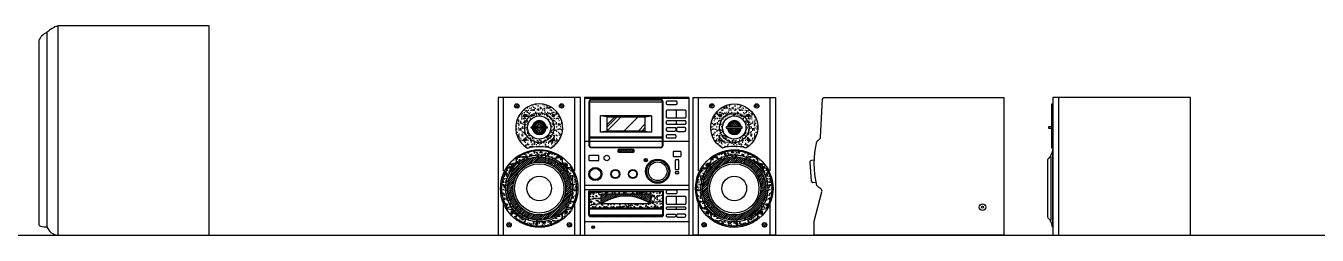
# Model space of a CAD drawing. Header units: inches. Extents: x 11.6 to 54.1, y 10.7 to 35.5.
# Drawn here: x 39.919 to 42.267, y 21.418 to 21.798 of the extents above; entities that cross this region are included whole.
import ezdxf

# ---------------------------------------------------------------- set-up
doc = ezdxf.new("R2010")
doc.units = ezdxf.units.IN
doc.header["$MEASUREMENT"] = 0
for name, color, linetype in [('02', 2, 'Continuous'), ('1', 1, 'Continuous'), ('8', 8, 'Continuous')]:
    doc.layers.add(name, color=color, linetype=linetype)
pattern_1 = [(37.5, (-9.6133905, 24.645353), (-0.0003149668, 0.0096341188), [0, -0.0076, 0, -0.0085, 0, -0.008125]), (7.5, (-9.61339, 24.645353), (0.0088488835, 0.0141107303), [0, -0.0041, 0, -0.00685, 0, -0.002625]), (327.5, (-9.6195405, 24.645353), (0.0155707093, 2.82953e-05), [0, -0.0025, 0, -0.009, 0, -0.01175]), (317.5, (-9.61954, 24.645353), (0.015030633, 0.004388378), [0, -0.00125, 0, -0.0059, 0, -0.00675])]
pattern_2 = [(37.5, (-9.6133905, 24.645353), (-0.0002519734, 0.0077072951), [0, -0.00608, 0, -0.0068, 0, -0.0065]), (7.5, (-9.61339, 24.645353), (0.0070791068, 0.0112885843), [0, -0.00328, 0, -0.00548, 0, -0.0021]), (327.5, (-9.6183105, 24.645353), (0.01245656745, 2.26362e-05), [0, -0.002, 0, -0.0072, 0, -0.0094]), (317.5, (-9.61831, 24.645353), (0.0120245064, 0.0035107023), [0, -0.001, 0, -0.00472, 0, -0.0054])]
pattern_3 = [(45, (-11.9396366, 25.2136238), (-0.00176776695, 0.00176776695), [])]
pattern_4 = [(142.5, (91.672412, 24.645353), (0.0003149668, 0.0096341188), [0, -0.0076, 0, -0.0085, 0, -0.008125]), (172.5, (91.672412, 24.645353), (-0.0088488835, 0.0141107303), [0, -0.0041, 0, -0.00685, 0, -0.002625]), (212.5, (91.678562, 24.645353), (-0.0155707093, 2.82953e-05), [0, -0.0025, 0, -0.009, 0, -0.01175]), (222.5, (91.678562, 24.645353), (-0.015030633, 0.004388378), [0, -0.00125, 0, -0.0059, 0, -0.00675])]
pattern_5 = [(142.5, (91.6724124, 24.645353), (0.0002519734, 0.0077072951), [0, -0.00608, 0, -0.0068, 0, -0.0065]), (172.5, (91.672412, 24.645353), (-0.0070791068, 0.0112885843), [0, -0.00328, 0, -0.00548, 0, -0.0021]), (212.5, (91.6773324, 24.645353), (-0.01245656745, 2.26362e-05), [0, -0.002, 0, -0.0072, 0, -0.0094]), (222.5, (91.677332, 24.645353), (-0.0120245064, 0.0035107023), [0, -0.001, 0, -0.00472, 0, -0.0054])]

msp = doc.modelspace()

# ---------------------------------------------------------------- hatches: boundary and pattern name
at = {"layer": '8'}
h = msp.add_hatch(dxfattribs=at)
h.set_pattern_fill('ANSI31,_O', color=256, scale=0.02)
h.set_pattern_definition(pattern_3)
h.paths.add_polyline_path([(40.8154, 21.6526, 1), (40.8074, 21.6526, 1)])
h = msp.add_hatch(dxfattribs=at)
h.set_pattern_fill('AR-SAND,_O', color=256, scale=0.004)
h.set_pattern_definition(pattern_2)
edge = h.paths.add_edge_path(flags=16)
edge.add_arc((40.8522, 21.6134), 0.0212, 0, 360)
edge = h.paths.add_edge_path()
edge.add_arc((40.8522, 21.6134), 0.0429, 299.7613, 600.2387)
edge.add_arc((40.8522, 21.5028), 0.0764, 73.8241, 106.1759, ccw=False)
h = msp.add_hatch(dxfattribs=at)
h.set_pattern_fill('ANSI31,_O', color=256, scale=0.02)
h.set_pattern_definition(pattern_3)
h.paths.add_polyline_path([(40.8969, 21.6526, 1), (40.8889, 21.6526, 1)])
h = msp.add_hatch(dxfattribs=at)
h.set_pattern_fill('ANSI31,_O', color=256, scale=0.02)
h.set_pattern_definition(pattern_3)
h.paths.add_polyline_path([(41.1701, 21.6526, 1), (41.1621, 21.6526, 1)])
h = msp.add_hatch(dxfattribs=at)
h.set_pattern_fill('AR-SAND,_O', color=256, scale=0.004)
h.set_pattern_definition(pattern_5)
edge = h.paths.add_edge_path(flags=16)
edge.add_arc((41.2069, 21.6134), 0.0212, 0, 360)
edge = h.paths.add_edge_path()
edge.add_arc((41.2069, 21.6134), 0.0429, -60.2387, 240.2387, ccw=False)
edge.add_arc((41.2069, 21.5028), 0.0764, 73.8241, 106.1759)
h = msp.add_hatch(dxfattribs=at)
h.set_pattern_fill('ANSI31,_O', color=256, scale=0.02)
h.set_pattern_definition(pattern_3)
h.paths.add_polyline_path([(41.2516, 21.6526, 1), (41.2436, 21.6526, 1)])
h = msp.add_hatch(dxfattribs=at)
h.set_pattern_fill('ANSI31,_O', color=256, scale=0.02)
h.set_pattern_definition(pattern_3)
h.paths.add_polyline_path([(40.8288, 21.6353, 1), (40.8243, 21.6353, 1)])
h = msp.add_hatch(dxfattribs=at)
h.set_pattern_fill('ANSI31,_O', color=256, scale=0.02)
h.set_pattern_definition(pattern_3)
h.paths.add_polyline_path([(40.8801, 21.6353, 1), (40.8756, 21.6353, 1)])
h = msp.add_hatch(dxfattribs=at)
h.set_pattern_fill('AR-RROOF,_O', color=256, scale=0.04, angle=45)
h.set_pattern_definition([(45, (-9.61339, 24.645353), (0.033941125, 0.090509668), [0.6, -0.08, 0.2, -0.04]), (45, (-9.589915, 24.697113), (-0.06590235, 0.00933381), [0.12, -0.0132, 0.24, -0.03]), (45, (-9.62329, 24.683537), (0.128127749, 0.166028672), [0.32, -0.056, 0.16, -0.04])])
h.paths.add_polyline_path([(40.9755, 21.633), (40.9755, 21.607), (41.0445, 21.607), (41.0445, 21.633)])
h = msp.add_hatch(dxfattribs=at)
h.set_pattern_fill('ANSI31,_O', color=256, scale=0.02)
h.set_pattern_definition(pattern_3)
h.paths.add_polyline_path([(41.1834, 21.6353, 1), (41.179, 21.6353, 1)])
h = msp.add_hatch(dxfattribs=at)
h.set_pattern_fill('ANSI31,_O', color=256, scale=0.02)
h.set_pattern_definition(pattern_3)
h.paths.add_polyline_path([(41.2347, 21.6353, 1), (41.2303, 21.6353, 1)])
h = msp.add_hatch(dxfattribs=at)
h.set_pattern_fill('ANSI31,_O', color=256, scale=0.02)
h.set_pattern_definition(pattern_3)
h.paths.add_polyline_path([(40.8631, 21.6147), (40.8648, 21.6147, 0.904534), (40.8395, 21.6147), (40.8412, 21.6147, -0.890564)])
h.paths.add_polyline_path([(40.8606, 21.6147), (40.8631, 21.6147, 0.890564), (40.8412, 21.6147), (40.8438, 21.6147, -0.859727)], flags=17)
h.paths.add_polyline_path([(40.8438, 21.6147), (40.8481, 21.6147, -0.733799), (40.8562, 21.6147), (40.8606, 21.6147, 0.859727)], flags=16)
h.paths.add_polyline_path([(40.8562, 21.6147, 0.733799), (40.8481, 21.6147)], flags=0)
h.paths.add_polyline_path([(40.8481, 21.6121, 0.733799), (40.8562, 21.6121)], flags=0)
h.paths.add_polyline_path([(40.8481, 21.6121), (40.8438, 21.6121, 0.859727), (40.8606, 21.6121), (40.8562, 21.6121, -0.733799)], flags=16)
h.paths.add_polyline_path([(40.8438, 21.6121), (40.8412, 21.6121, 0.890564), (40.8631, 21.6121), (40.8606, 21.6121, -0.859727)], flags=17)
h.paths.add_polyline_path([(40.8648, 21.6121), (40.8631, 21.6121, -0.890564), (40.8412, 21.6121), (40.8395, 21.6121, 0.904534)])
h = msp.add_hatch(dxfattribs=at)
h.set_pattern_fill('ANSI31,_O', color=256, scale=0.02)
h.set_pattern_definition(pattern_3)
h.paths.add_polyline_path([(41.2178, 21.6147), (41.2195, 21.6147, 0.904534), (41.1942, 21.6147), (41.1959, 21.6147, -0.890564)])
h.paths.add_polyline_path([(41.2152, 21.6147), (41.2178, 21.6147, 0.890564), (41.1959, 21.6147), (41.1985, 21.6147, -0.859727)], flags=17)
h.paths.add_polyline_path([(41.1985, 21.6147), (41.2028, 21.6147, -0.733799), (41.2109, 21.6147), (41.2152, 21.6147, 0.859727)], flags=16)
h.paths.add_polyline_path([(41.2109, 21.6147, 0.733799), (41.2028, 21.6147)], flags=0)
h.paths.add_polyline_path([(41.2028, 21.6121, 0.733799), (41.2109, 21.6121)], flags=0)
h.paths.add_polyline_path([(41.2028, 21.6121), (41.1985, 21.6121, 0.859727), (41.2152, 21.6121), (41.2109, 21.6121, -0.733799)], flags=16)
h.paths.add_polyline_path([(41.1985, 21.6121), (41.1959, 21.6121, 0.890564), (41.2178, 21.6121), (41.2152, 21.6121, -0.859727)], flags=17)
h.paths.add_polyline_path([(41.2195, 21.6121), (41.2178, 21.6121, -0.890564), (41.1959, 21.6121), (41.1942, 21.6121, 0.904534)])
h = msp.add_hatch(dxfattribs=at)
h.set_pattern_fill('ANSI31,_O', color=256, scale=0.02)
h.set_pattern_definition(pattern_3)
h.paths.add_polyline_path([(40.8288, 21.5915, 1), (40.8243, 21.5915, 1)])
h = msp.add_hatch(dxfattribs=at)
h.set_pattern_fill('ANSI31,_O', color=256, scale=0.02)
h.set_pattern_definition(pattern_3)
h.paths.add_polyline_path([(40.8801, 21.5915, 1), (40.8756, 21.5915, 1)])
h = msp.add_hatch(dxfattribs=at)
h.set_pattern_fill('ANSI31,_O', color=256, scale=0.02)
h.set_pattern_definition(pattern_3)
h.paths.add_polyline_path([(41.1834, 21.5915, 1), (41.179, 21.5915, 1)])
h = msp.add_hatch(dxfattribs=at)
h.set_pattern_fill('ANSI31,_O', color=256, scale=0.02)
h.set_pattern_definition(pattern_3)
h.paths.add_polyline_path([(41.2347, 21.5915, 1), (41.2303, 21.5915, 1)])
h = msp.add_hatch(dxfattribs=at)
h.set_pattern_fill('AR-SAND,_O', color=256, scale=0.005)
h.set_pattern_definition(pattern_1)
edge = h.paths.add_edge_path()
edge.add_arc((40.8522, 21.5028), 0.0704, 0, 360)
edge = h.paths.add_edge_path(flags=16)
edge.add_arc((40.7961, 21.4515), 0.0141, -10.3946, 95.3293, ccw=False)
edge.add_arc((40.8522, 21.5028), 0.0684, 231.9011, 308.0989)
edge.add_arc((40.9082, 21.4515), 0.0141, 84.6707, 190.3946, ccw=False)
edge.add_arc((40.8522, 21.5028), 0.0684, 326.9664, 393.0336)
edge.add_arc((40.9082, 21.5542), 0.0141, 169.6054, 275.3293, ccw=False)
edge.add_arc((40.8522, 21.5028), 0.0684, 51.9011, 128.0989)
edge.add_arc((40.7961, 21.5542), 0.0141, -95.3293, 10.3946, ccw=False)
edge.add_arc((40.8522, 21.5028), 0.0684, 146.9664, 213.0336)
h = msp.add_hatch(dxfattribs=at)
h.set_pattern_fill('AR-SAND,_O', color=256, scale=0.004)
h.set_pattern_definition(pattern_2)
edge = h.paths.add_edge_path()
edge.add_arc((40.7961, 21.4515), 0.0141, -10.3946, 95.3293, ccw=False)
edge.add_arc((40.8522, 21.5028), 0.0684, 231.9011, 308.0989)
edge.add_arc((40.9082, 21.4515), 0.0141, 84.6707, 190.3946, ccw=False)
edge.add_arc((40.8522, 21.5028), 0.0684, 326.9664, 393.0336)
edge.add_arc((40.9082, 21.5542), 0.0141, 169.6054, 275.3293, ccw=False)
edge.add_arc((40.8522, 21.5028), 0.0684, 51.9011, 128.0989)
edge.add_arc((40.7961, 21.5542), 0.0141, -95.3293, 10.3946, ccw=False)
edge.add_arc((40.8522, 21.5028), 0.0684, 146.9664, 213.0336)
edge = h.paths.add_edge_path(flags=16)
edge.add_arc((40.8522, 21.5028), 0.0608, 0, 360)
h = msp.add_hatch(dxfattribs=at)
h.set_pattern_fill('AR-SAND,_O', color=256, scale=0.005)
h.set_pattern_definition(pattern_1)
edge = h.paths.add_edge_path()
edge.add_arc((40.8522, 21.5028), 0.0608, 0, 360)
edge = h.paths.add_edge_path(flags=17)
edge.add_arc((40.8522, 21.5028), 0.0576, 0, 360)
h = msp.add_hatch(dxfattribs=at)
h.set_pattern_fill('ANSI31,_O', color=256, scale=0.02)
h.set_pattern_definition(pattern_3)
h.paths.add_polyline_path([(40.9097, 21.5028, 1), (40.7946, 21.5028, 1)])
h.paths.add_polyline_path([(40.9001, 21.5028, -1), (40.8042, 21.5028, -1)], flags=16)
h.paths.add_polyline_path([(40.8969, 21.5028, -1), (40.8074, 21.5028, -1)], flags=0)
h.paths.add_polyline_path([(40.8298, 21.5028, -1), (40.8746, 21.5028, -1)], flags=0)
h = msp.add_hatch(dxfattribs=at)
h.set_pattern_fill('ANSI31,_O', color=256, scale=0.02)
h.set_pattern_definition(pattern_3)
h.paths.add_polyline_path([(41.022, 21.5685), (41.022, 21.5735), (40.997, 21.5735, 0.821547), (40.997, 21.5685)])
h = msp.add_hatch(dxfattribs=at)
h.set_pattern_fill('ANSI31,_O', color=256, scale=0.02)
h.set_pattern_definition(pattern_3)
h.paths.add_polyline_path([(41.023, 21.5685, 0.819425), (41.023, 21.5735), (40.998, 21.5735), (40.998, 21.5685)])
h = msp.add_hatch(dxfattribs=at)
h.set_pattern_fill('AR-SAND,_O', color=256, scale=0.005)
h.set_pattern_definition(pattern_4)
edge = h.paths.add_edge_path()
edge.add_arc((41.2069, 21.5028), 0.0704, 0, 360)
edge = h.paths.add_edge_path(flags=16)
edge.add_arc((41.2629, 21.4515), 0.0141, 84.6707, 190.3946)
edge.add_arc((41.2069, 21.5028), 0.0684, 231.9011, 308.0989, ccw=False)
edge.add_arc((41.1508, 21.4515), 0.0141, 349.6054, 455.3293)
edge.add_arc((41.2069, 21.5028), 0.0684, 146.9664, 213.0336, ccw=False)
edge.add_arc((41.1508, 21.5542), 0.0141, 264.6707, 370.3946)
edge.add_arc((41.2069, 21.5028), 0.0684, 51.9011, 128.0989, ccw=False)
edge.add_arc((41.2629, 21.5542), 0.0141, 169.6054, 275.3293)
edge.add_arc((41.2069, 21.5028), 0.0684, -33.0336, 33.0336, ccw=False)
h = msp.add_hatch(dxfattribs=at)
h.set_pattern_fill('AR-SAND,_O', color=256, scale=0.004)
h.set_pattern_definition(pattern_5)
edge = h.paths.add_edge_path()
edge.add_arc((41.2629, 21.4515), 0.0141, 84.6707, 190.3946)
edge.add_arc((41.2069, 21.5028), 0.0684, 231.9011, 308.0989, ccw=False)
edge.add_arc((41.1508, 21.4515), 0.0141, 349.6054, 455.3293)
edge.add_arc((41.2069, 21.5028), 0.0684, 146.9664, 213.0336, ccw=False)
edge.add_arc((41.1508, 21.5542), 0.0141, 264.6707, 370.3946)
edge.add_arc((41.2069, 21.5028), 0.0684, 51.9011, 128.0989, ccw=False)
edge.add_arc((41.2629, 21.5542), 0.0141, 169.6054, 275.3293)
edge.add_arc((41.2069, 21.5028), 0.0684, -33.0336, 33.0336, ccw=False)
edge = h.paths.add_edge_path(flags=16)
edge.add_arc((41.2069, 21.5028), 0.0608, 0, 360)
h = msp.add_hatch(dxfattribs=at)
h.set_pattern_fill('AR-SAND,_O', color=256, scale=0.005)
h.set_pattern_definition(pattern_4)
edge = h.paths.add_edge_path()
edge.add_arc((41.2069, 21.5028), 0.0608, 0, 360)
edge = h.paths.add_edge_path(flags=17)
edge.add_arc((41.2069, 21.5028), 0.0576, 0, 360)
h = msp.add_hatch(dxfattribs=at)
h.set_pattern_fill('ANSI31,_O', color=256, scale=0.02)
h.set_pattern_definition(pattern_3)
h.paths.add_polyline_path([(41.2644, 21.5028, 1), (41.1493, 21.5028, 1)])
h.paths.add_polyline_path([(41.2548, 21.5028, -1), (41.1589, 21.5028, -1)], flags=16)
h.paths.add_polyline_path([(41.2516, 21.5028, -1), (41.1621, 21.5028, -1)], flags=0)
h.paths.add_polyline_path([(41.2292, 21.5028, -1), (41.1845, 21.5028, -1)], flags=0)
h = msp.add_hatch(dxfattribs=at)
h.set_pattern_fill('ANSI31,_O', color=256, scale=0.02)
h.set_pattern_definition(pattern_3)
h.paths.add_polyline_path([(40.8056, 21.546, 1), (40.8011, 21.546, 1)])
h = msp.add_hatch(dxfattribs=at)
h.set_pattern_fill('ANSI31,_O', color=256, scale=0.02)
h.set_pattern_definition(pattern_3)
h.paths.add_polyline_path([(40.9033, 21.546, 1), (40.8988, 21.546, 1)])
h = msp.add_hatch(dxfattribs=at)
h.set_pattern_fill('ANSI31,_O', color=256, scale=0.02)
h.set_pattern_definition(pattern_3)
h.paths.add_polyline_path([(41.1602, 21.546, 1), (41.1558, 21.546, 1)])
h = msp.add_hatch(dxfattribs=at)
h.set_pattern_fill('ANSI31,_O', color=256, scale=0.02)
h.set_pattern_definition(pattern_3)
h.paths.add_polyline_path([(41.2579, 21.546, 1), (41.2535, 21.546, 1)])
h = msp.add_hatch(dxfattribs=at)
h.set_pattern_fill('ANSI31,_O', color=256, scale=0.02)
h.set_pattern_definition(pattern_3)
h.paths.add_polyline_path([(41.0745, 21.451, 0.414214), (41.0775, 21.454), (41.0775, 21.497), (41.0765, 21.497), (41.0765, 21.467), (40.9435, 21.467), (40.9435, 21.497), (40.9425, 21.497), (40.9425, 21.454, 0.414214), (40.9455, 21.451)])
h.paths.add_polyline_path([(40.9455, 21.453, -0.414214), (40.9435, 21.455), (40.9435, 21.466), (41.0765, 21.466), (41.0765, 21.455, -0.414214), (41.0745, 21.453)], flags=16)
h = msp.add_hatch(dxfattribs=at)
h.set_pattern_fill('AR-SAND,_O', color=256, scale=0.004)
h.set_pattern_definition(pattern_2)
h.paths.add_polyline_path([(41.0765, 21.497), (40.9435, 21.497), (40.9435, 21.467), (41.0765, 21.467)])
h.paths.add_polyline_path([(41.055, 21.475), (40.965, 21.475), (40.965, 21.493), (41.055, 21.493)], flags=16)
h = msp.add_hatch(dxfattribs=at)
h.set_pattern_fill('ANSI31,_O', color=256, scale=0.02)
h.set_pattern_definition(pattern_3)
h.paths.add_polyline_path([(41.055, 21.492, 0.414214), (41.054, 21.493), (40.966, 21.493, 0.414214), (40.965, 21.492), (40.965, 21.476, 0.414214), (40.966, 21.475, -0.314771), (41.054, 21.475, 0.414214), (41.055, 21.476)])
h = msp.add_hatch(dxfattribs=at)
h.set_pattern_fill('ANSI31,_O', color=256, scale=0.02)
h.set_pattern_definition(pattern_3)
h.paths.add_polyline_path([(40.8013, 21.4368, 1), (40.7933, 21.4368, 1)])
h = msp.add_hatch(dxfattribs=at)
h.set_pattern_fill('ANSI31,_O', color=256, scale=0.02)
h.set_pattern_definition(pattern_3)
h.paths.add_polyline_path([(40.8056, 21.4597, 1), (40.8011, 21.4597, 1)])
h = msp.add_hatch(dxfattribs=at)
h.set_pattern_fill('ANSI31,_O', color=256, scale=0.02)
h.set_pattern_definition(pattern_3)
h.paths.add_polyline_path([(40.9033, 21.4597, 1), (40.8988, 21.4597, 1)])
h = msp.add_hatch(dxfattribs=at)
h.set_pattern_fill('ANSI31,_O', color=256, scale=0.02)
h.set_pattern_definition(pattern_3)
h.paths.add_polyline_path([(40.9111, 21.4368, 1), (40.9031, 21.4368, 1)])
h = msp.add_hatch(dxfattribs=at)
h.set_pattern_fill('ANSI31,_O', color=256, scale=0.02)
h.set_pattern_definition(pattern_3)
h.paths.add_polyline_path([(41.1559, 21.4368, 1), (41.1479, 21.4368, 1)])
h = msp.add_hatch(dxfattribs=at)
h.set_pattern_fill('ANSI31,_O', color=256, scale=0.02)
h.set_pattern_definition(pattern_3)
h.paths.add_polyline_path([(41.1602, 21.4597, 1), (41.1558, 21.4597, 1)])
h = msp.add_hatch(dxfattribs=at)
h.set_pattern_fill('ANSI31,_O', color=256, scale=0.02)
h.set_pattern_definition(pattern_3)
h.paths.add_polyline_path([(41.2579, 21.4597, 1), (41.2535, 21.4597, 1)])
h = msp.add_hatch(dxfattribs=at)
h.set_pattern_fill('ANSI31,_O', color=256, scale=0.02)
h.set_pattern_definition(pattern_3)
h.paths.add_polyline_path([(41.2658, 21.4368, 1), (41.2578, 21.4368, 1)])
h = msp.add_hatch(dxfattribs=at)
h.set_pattern_fill('ANSI31,_O', color=256, scale=0.02)
h.set_pattern_definition(pattern_3)
h.paths.add_polyline_path([(40.9528, 21.4323, 1), (40.9478, 21.4323, 1)])
h.paths.add_polyline_path([(40.9518, 21.4323, 1), (40.9488, 21.4323, 1)], flags=16)

# ---------------------------------------------------------------- linework, layer by layer
at = {"layer": '02'}
for p, q in [((39.977, 21.798), (39.977, 21.418)), ((39.957, 21.786), (39.957, 21.433)), ((40.7872, 21.5348), (40.7872, 21.668)), ((40.9172, 21.5348), (40.9172, 21.668)), ((40.9345, 21.668), (40.9345, 21.418)), ((41.1245, 21.668), (40.9345, 21.668)), ((41.1245, 21.666), (40.9345, 21.666)), ((40.9435, 21.66), (41.0765, 21.66)), ((41.1245, 21.668), (41.1245, 21.418)), ((41.1419, 21.5348), (41.1419, 21.668)), ((41.2719, 21.5348), (41.2719, 21.668)), ((42.0364, 21.668), (41.7864, 21.668)), ((41.7864, 21.668), (41.7864, 21.418)), ((41.7964, 21.668), (41.7964, 21.418)), ((42.0364, 21.418), (42.0364, 21.668)), ((40.9755, 21.633), (40.9638, 21.6347)), ((41.0445, 21.633), (41.0562, 21.6347)), ((41.101, 21.6457), (41.101, 21.6302)), ((40.9755, 21.607), (40.9638, 21.6053)), ((41.0445, 21.607), (41.0562, 21.6053)), ((41.101, 21.6261), (41.101, 21.619)), ((41.1245, 21.588), (40.9345, 21.588)), ((41.0765, 21.596), (40.9435, 21.596)), ((41.0765, 21.594), (40.9435, 21.594)), ((40.998, 21.5735), (40.998, 21.5685)), ((41.022, 21.5735), (41.022, 21.5685)), ((41.7824, 21.5604), (41.7824, 21.4453)), ((41.7855, 21.573), (41.7855, 21.4327)), ((41.7764, 21.554), (41.7764, 21.4517)), ((41.1245, 21.508), (40.9345, 21.508)), ((41.1245, 21.5), (40.9345, 21.5)), ((40.9435, 21.497), (40.9425, 21.497)), ((41.0765, 21.497), (41.0775, 21.497)), ((41.101, 21.489), (41.101, 21.4735)), ((40.7872, 21.418), (40.7872, 21.4809)), ((40.9172, 21.418), (40.9172, 21.4809)), ((41.101, 21.4694), (41.101, 21.4643)), ((41.1419, 21.418), (41.1419, 21.4809)), ((41.2719, 21.418), (41.2719, 21.4809)), ((40.9345, 21.443), (41.1245, 21.443)), ((40.9435, 21.455), (41.0765, 21.455)), ((40.9345, 21.418), (41.1245, 21.418)), ((41.7864, 21.418), (42.0364, 21.418))]:
    msp.add_line(p, q, dxfattribs=at)
for points in [[(39.9454, 21.4343, 0.108447), (39.957, 21.433, 0.303708), (39.977, 21.418), (40.252, 21.418), (40.252, 21.798), (39.977, 21.798, 0.130302), (39.957, 21.786, 0.228871), (39.942, 21.771), (39.942, 21.439, 0.322691), (39.9454, 21.4343)], [(41.7864, 21.6562), (41.7854, 21.6562, 0.414214), (41.7834, 21.6542), (41.7834, 21.5782, 0.414214), (41.7854, 21.5762), (41.7864, 21.5762)], [(41.7834, 21.6147), (41.7789, 21.6147, 0.414214), (41.7781, 21.6138), (41.7781, 21.613, 0.414214), (41.7789, 21.6121), (41.7834, 21.6121)], [(41.7864, 21.573, 0.559111), (41.7855, 21.573, -0.090465), (41.7821, 21.5618, 0.328387), (41.7824, 21.5604)], [(41.3523, 21.554), (41.3473, 21.5534, 0.437912), (41.3443, 21.5501), (41.3469, 21.5165, 0.390906), (41.3499, 21.5138), (41.3558, 21.514)], [(41.7864, 21.4327, -0.559111), (41.7855, 21.4327, 0.090465), (41.7821, 21.4439, -0.328387), (41.7824, 21.4453)]]:
    msp.add_lwpolyline(points, format="xyb", dxfattribs=at)
for points in [[(40.7772, 21.418), (40.9272, 21.418), (40.9272, 21.668), (40.7772, 21.668)], [(41.2819, 21.418), (41.1319, 21.418), (41.1319, 21.668), (41.2819, 21.668)], [(40.9755, 21.633), (41.0445, 21.633), (41.0445, 21.607), (40.9755, 21.607)], [(40.9435, 21.467), (40.9435, 21.497), (41.0765, 21.497), (41.0765, 21.467)]]:
    msp.add_lwpolyline(points, close=True, dxfattribs=at)
for points in [[(40.8734, 21.5762, 3.76339), (40.8309, 21.5762, -0.142107)], [(40.9465, 21.577), (41.0735, 21.577, 0.414214), (41.0775, 21.581), (41.0775, 21.66, 0.414214), (41.0735, 21.664), (40.9465, 21.664, 0.414214), (40.9425, 21.66), (40.9425, 21.581, 0.414214)], [(40.9465, 21.578), (41.0735, 21.578, 0.414214), (41.0765, 21.581), (41.0765, 21.66, 0.414214), (41.0735, 21.663), (40.9465, 21.663, 0.414214), (40.9435, 21.66), (40.9435, 21.581, 0.414214)], [(41.0855, 21.6618), (41.1003, 21.6618, -0.414214), (41.1023, 21.6598), (41.1023, 21.6568, -0.414214), (41.1003, 21.6548), (41.0855, 21.6548, -0.414214), (41.0835, 21.6568), (41.0835, 21.6598, -0.414214)], [(41.1856, 21.5762, -3.76339), (41.2281, 21.5762, 0.142107)], [(41.3572, 21.588, -0.05207), (41.3621, 21.5923, 0.216279), (41.3639, 21.596), (41.3671, 21.6652, -0.203479), (41.37, 21.668), (41.6972, 21.668), (41.6972, 21.418), (41.3522, 21.418), (41.3522, 21.4426, -0.06442), (41.3523, 21.4434), (41.3663, 21.4966, 0.310909), (41.3644, 21.5019, -0.03458), (41.3572, 21.508, -0.125)], [(40.9645, 21.635), (41.0555, 21.635, -0.414214), (41.0565, 21.634), (41.0565, 21.606, -0.414214), (41.0555, 21.605), (40.9645, 21.605, -0.414214), (40.9635, 21.606), (40.9635, 21.634, -0.414214)], [(41.0855, 21.6457), (41.1165, 21.6457, -0.414214), (41.1185, 21.6437), (41.1185, 21.6322, -0.414214), (41.1165, 21.6302), (41.0855, 21.6302, -0.414214), (41.0835, 21.6322), (41.0835, 21.6437, -0.414214)], [(40.8386, 21.6147), (40.8657, 21.6147, -0.414214), (40.8666, 21.6138), (40.8666, 21.613, -0.414214), (40.8657, 21.6121), (40.8386, 21.6121, -0.414214), (40.8377, 21.613), (40.8377, 21.6138, -0.414214)], [(41.0855, 21.6261), (41.1165, 21.6261, -0.414214), (41.1185, 21.6241), (41.1185, 21.621, -0.414214), (41.1165, 21.619), (41.0855, 21.619, -0.414214), (41.0835, 21.621), (41.0835, 21.6241, -0.414214)], [(41.0855, 21.6135), (41.0983, 21.6135, -0.414214), (41.1003, 21.6115), (41.1003, 21.6085, -0.414214), (41.0983, 21.6065), (41.0855, 21.6065, -0.414214), (41.0835, 21.6085), (41.0835, 21.6115, -0.414214)], [(41.1165, 21.6135), (41.1037, 21.6135, 0.414214), (41.1017, 21.6115), (41.1017, 21.6085, 0.414214), (41.1037, 21.6065), (41.1165, 21.6065, 0.414214), (41.1185, 21.6085), (41.1185, 21.6115, 0.414214)], [(41.2204, 21.6147), (41.1933, 21.6147, 0.414214), (41.1924, 21.6138), (41.1924, 21.613, 0.414214), (41.1933, 21.6121), (41.2204, 21.6121, 0.414214), (41.2213, 21.613), (41.2213, 21.6138, 0.414214)], [(41.0855, 21.601), (41.0983, 21.601, -0.414214), (41.1003, 21.599), (41.1003, 21.596, -0.414214), (41.0983, 21.594), (41.0855, 21.594, -0.414214), (41.0835, 21.596), (41.0835, 21.599, -0.414214)], [(40.7948, 21.4655, -0.497078), (40.8099, 21.449, 0.345294), (40.8944, 21.449, -0.497078), (40.9095, 21.4655, 0.296533), (40.9095, 21.5402, -0.497078), (40.8944, 21.5567, 0.345294), (40.8099, 21.5567, -0.497078), (40.7948, 21.5402, 0.296533)], [(40.9434, 21.5534), (40.9597, 21.5534, 0.414214), (40.9607, 21.5544), (40.9607, 21.5618, 0.414214), (40.9597, 21.5628), (40.9434, 21.5628, 0.414214), (40.9424, 21.5618), (40.9424, 21.5544, 0.414214)], [(40.998, 21.5685), (41.022, 21.5685, 1.220368), (41.022, 21.5735), (40.998, 21.5735, 1.217215)], [(41.0967, 21.5608), (41.109, 21.5608, 0.414214), (41.11, 21.5618), (41.11, 21.5691, 0.414214), (41.109, 21.5701), (41.0967, 21.5701, 0.414214), (41.0957, 21.5691), (41.0957, 21.5618, 0.414214)], [(41.2642, 21.4655, 0.497078), (41.2491, 21.449, -0.345294), (41.1646, 21.449, 0.497078), (41.1495, 21.4655, -0.296533), (41.1495, 21.5402, 0.497078), (41.1646, 21.5567, -0.345294), (41.2491, 21.5567, 0.497078), (41.2642, 21.5402, -0.296533)], [(41.0996, 21.5538), (41.0996, 21.5384, 0.414214), (41.1006, 21.5374), (41.1052, 21.5374, 0.414214), (41.1062, 21.5384), (41.1062, 21.5538, 0.414214), (41.1052, 21.5548), (41.1006, 21.5548, 0.414214)], [(41.0996, 21.5321), (41.0996, 21.5308, 0.414214), (41.1006, 21.5298), (41.1052, 21.5298, 0.414214), (41.1062, 21.5308), (41.1062, 21.5321, 0.414214), (41.1052, 21.5331), (41.1006, 21.5331, 0.414214)], [(40.9425, 21.454), (40.9425, 21.497, -0.414214), (40.9455, 21.5), (41.0745, 21.5, -0.414214), (41.0775, 21.497), (41.0775, 21.454, -0.414214), (41.0745, 21.451), (40.9455, 21.451, -0.414214)], [(40.966, 21.493), (41.054, 21.493, -0.414214), (41.055, 21.492), (41.055, 21.476, -0.414214), (41.054, 21.475), (40.966, 21.475, -0.414214), (40.965, 21.476), (40.965, 21.492, -0.414214)], [(41.0855, 21.5), (41.1003, 21.5, -0.414214), (41.1023, 21.498), (41.1023, 21.495, -0.414214), (41.1003, 21.493), (41.0855, 21.493, -0.414214), (41.0835, 21.495), (41.0835, 21.498, -0.414214)], [(41.0855, 21.489), (41.1165, 21.489, -0.414214), (41.1185, 21.487), (41.1185, 21.4755, -0.414214), (41.1165, 21.4735), (41.0855, 21.4735, -0.414214), (41.0835, 21.4755), (41.0835, 21.487, -0.414214)], [(41.0765, 21.466), (41.0765, 21.455, -0.414214), (41.0745, 21.453), (40.9455, 21.453, -0.414214), (40.9435, 21.455), (40.9435, 21.466)], [(41.0855, 21.4694), (41.1165, 21.4694, -0.414214), (41.1185, 21.4674), (41.1185, 21.4663, -0.414214), (41.1165, 21.4643), (41.0855, 21.4643, -0.414214), (41.0835, 21.4663), (41.0835, 21.4674, -0.414214)], [(41.0855, 21.4562), (41.0983, 21.4562, -0.414214), (41.1003, 21.4542), (41.1003, 21.4529, -0.414214), (41.0983, 21.4509), (41.0855, 21.4509, -0.414214), (41.0835, 21.4529), (41.0835, 21.4542, -0.414214)], [(41.1165, 21.4562), (41.1037, 21.4562, 0.414214), (41.1017, 21.4542), (41.1017, 21.4529, 0.414214), (41.1037, 21.4509), (41.1165, 21.4509, 0.414214), (41.1185, 21.4529), (41.1185, 21.4542, 0.414214)]]:
    msp.add_lwpolyline(points, format="xyb", close=True, dxfattribs=at)
for centre, radius in [((40.8114, 21.6526), 0.004), ((40.8929, 21.6526), 0.004), ((41.1661, 21.6526), 0.004), ((41.2476, 21.6526), 0.004), ((40.8265, 21.6353), 0.00224), ((40.8522, 21.6134), 0.0269), ((40.8522, 21.6134), 0.0212), ((40.8778, 21.6353), 0.00224), ((41.1812, 21.6353), 0.00224), ((41.2069, 21.6134), 0.0269), ((41.2069, 21.6134), 0.0212), ((41.2325, 21.6353), 0.00224), ((40.8265, 21.5915), 0.00224), ((40.8778, 21.5915), 0.00224), ((41.1812, 21.5915), 0.00224), ((41.2325, 21.5915), 0.00224), ((40.8522, 21.5028), 0.0704), ((40.8522, 21.5028), 0.0608), ((40.8522, 21.5028), 0.0576), ((40.975, 21.558), 0.005), ((41.0458, 21.5543), 0.003), ((41.2069, 21.5028), 0.0704), ((41.2069, 21.5028), 0.0608), ((41.2069, 21.5028), 0.0576), ((40.8033, 21.546), 0.00224), ((40.8522, 21.5028), 0.048), ((40.8522, 21.5028), 0.0448), ((40.901, 21.546), 0.00224), ((40.9543, 21.529), 0.012), ((40.9543, 21.529), 0.01), ((40.9906, 21.529), 0.008), ((40.9906, 21.529), 0.007), ((41.0223, 21.529), 0.008), ((41.0223, 21.529), 0.007), ((41.0458, 21.5543), 0.0015), ((41.0676, 21.534), 0.022), ((41.0676, 21.534), 0.02), ((41.0676, 21.534), 0.017), ((41.158, 21.546), 0.00224), ((41.2069, 21.5028), 0.048), ((41.2069, 21.5028), 0.0448), ((41.2557, 21.546), 0.00224), ((40.8522, 21.5028), 0.0224), ((41.2069, 21.5028), 0.0224), ((41.6583, 21.4689), 0.006), ((41.6583, 21.4689), 0.002), ((40.7973, 21.4368), 0.004), ((40.8033, 21.4597), 0.00224), ((40.901, 21.4597), 0.00224), ((40.9071, 21.4368), 0.004), ((41.1519, 21.4368), 0.004), ((41.158, 21.4597), 0.00224), ((41.2557, 21.4597), 0.00224), ((41.2618, 21.4368), 0.004), ((40.9503, 21.4323), 0.0025), ((40.9503, 21.4323), 0.0015)]:
    msp.add_circle(centre, radius, dxfattribs=at)
for centre, radius, start, end in [((40.8522, 21.6134), 0.0127, 5.7392, 174.2608), ((40.8522, 21.6134), 0.0127, 185.7392, 354.2608), ((40.8522, 21.6134), 0.011, 6.6258, 173.3742), ((40.8522, 21.6134), 0.011, 186.6258, 353.3742), ((40.8522, 21.6134), 0.00848, 8.6269, 171.3731), ((40.8522, 21.6134), 0.00848, 188.6269, 351.3731), ((40.8522, 21.6134), 0.00424, 17.4576, 162.5424), ((40.8522, 21.6134), 0.00424, 197.4576, 342.5424), ((41.2069, 21.6134), 0.0127, 5.7392, 174.2608), ((41.2069, 21.6134), 0.0127, 185.7392, 354.2608), ((41.2069, 21.6134), 0.011, 6.6258, 173.3742), ((41.2069, 21.6134), 0.011, 186.6258, 353.3742), ((41.2069, 21.6134), 0.00848, 8.6269, 171.3731), ((41.2069, 21.6134), 0.00848, 188.6269, 351.3731), ((41.2069, 21.6134), 0.00424, 17.4576, 162.5424), ((41.2069, 21.6134), 0.00424, 197.4576, 342.5424), ((41.7862, 21.5508), 0.0104, 111.8075, 161.8537), ((41.01, 21.4121), 0.0768, 55.0551, 124.9449), ((41.7862, 21.4549), 0.0104, 198.1463, 248.1925)]:
    msp.add_arc(centre, radius, start, end, dxfattribs=at)
at = {"layer": '1'}
msp.add_line((33.4357, 21.418), (53.7619, 21.418), dxfattribs=at)

doc.saveas('drawing.dxf')
